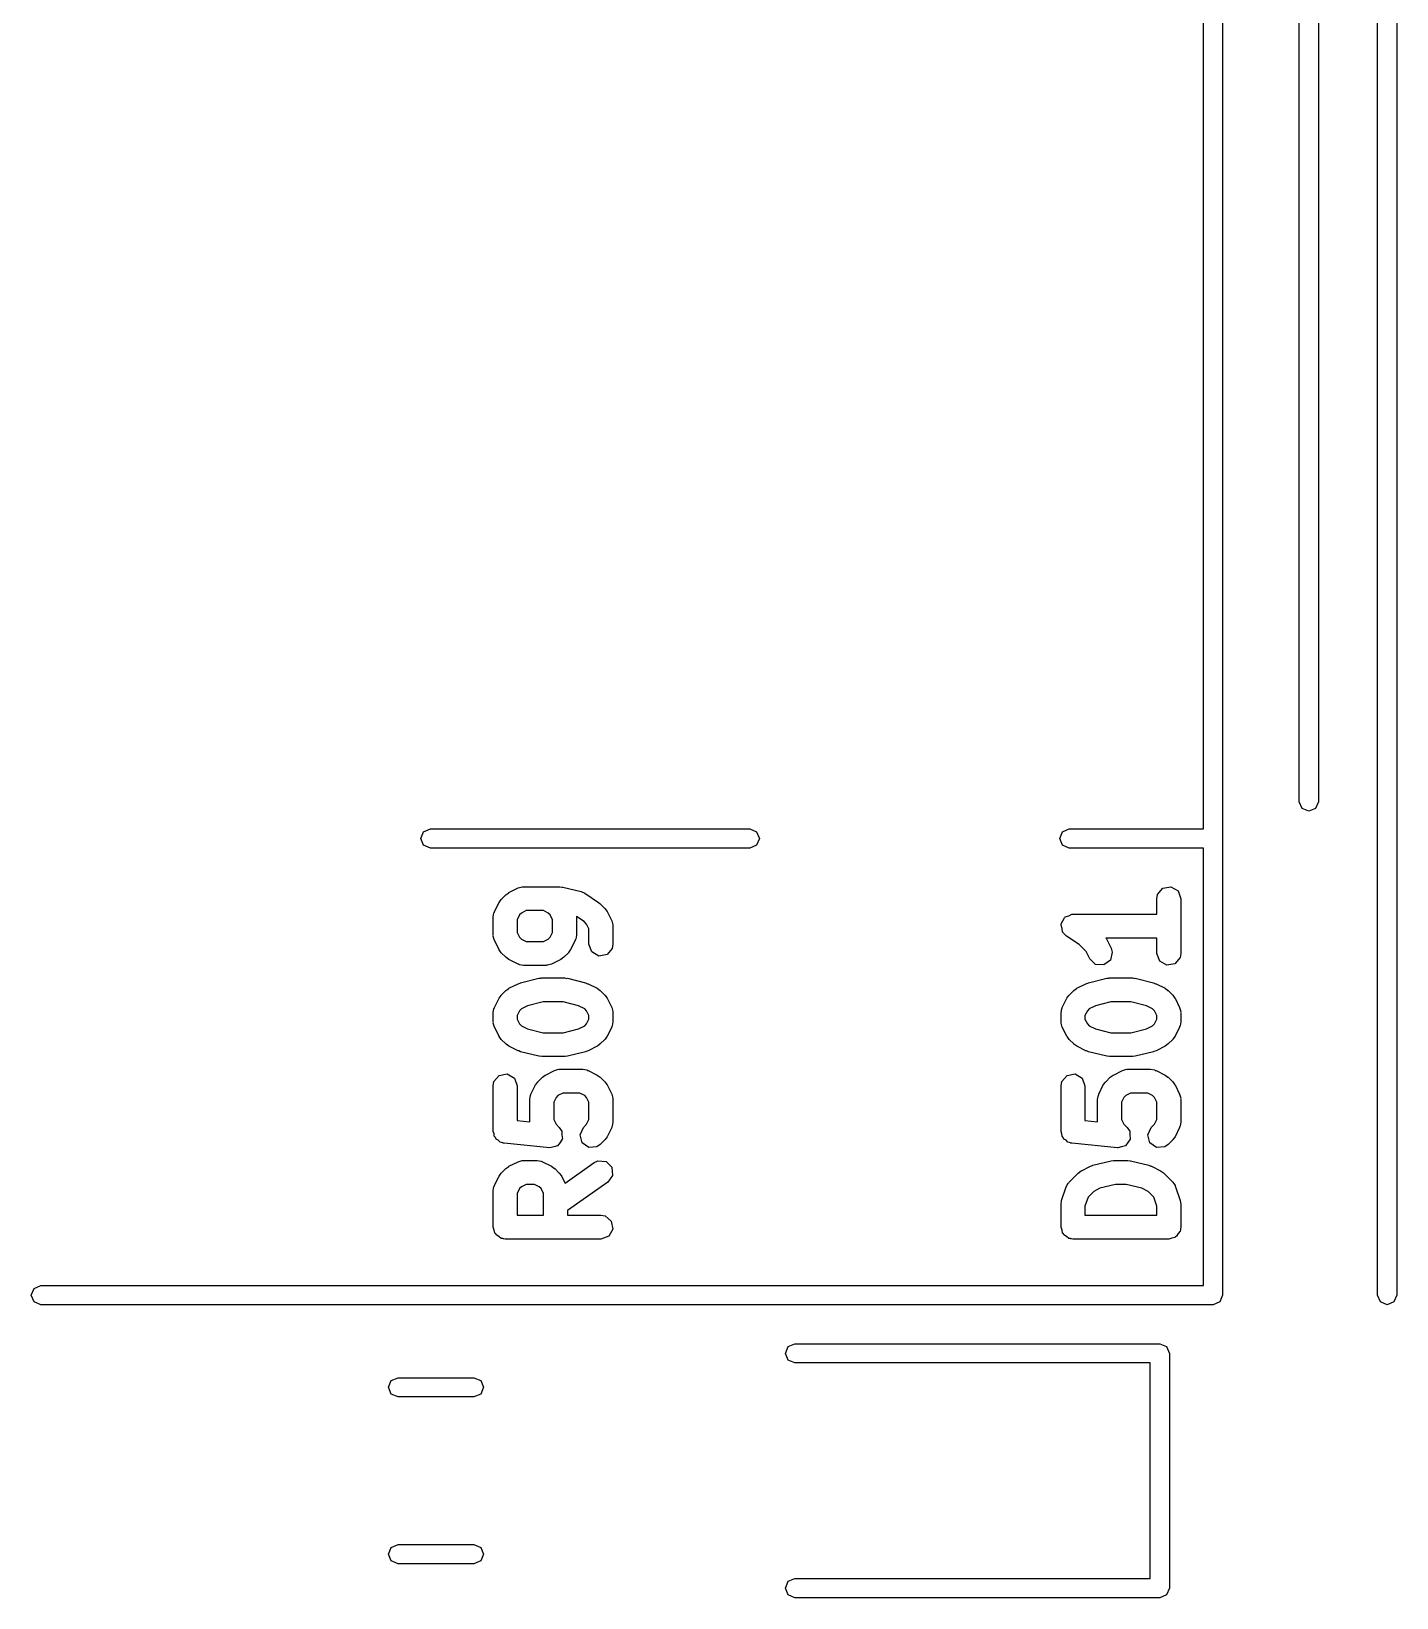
# Model space of a CAD drawing. Extents: x 59.1 to 151.1, y -119.5 to -80.2.
# Drawn here: x 142.5 to 151.05, y -99.86 to -90.04 of the extents above; entities that cross this region are included whole.
import ezdxf

# ---------------------------------------------------------------- set-up
doc = ezdxf.new("R2010")
doc.units = 0
doc.layers.add('BLACK', color=7, linetype='CONTINUOUS')

msp = doc.modelspace()

# ---------------------------------------------------------------- linework, layer by layer
at = {"layer": 'BLACK', "linetype": 'CONTINUOUS'}
for p, q in [((149.96, -82.84), (149.96, -97.96)), ((150.93, -97.96), (150.93, -82.84)), ((151.05, -82.84), (151.05, -97.96)), ((149.84, -95.04), (149.84, -85.76)), ((150.44, -94.87), (150.44, -85.93)), ((150.56, -85.93), (150.56, -94.87)), ((150.458, -94.9124), (150.44, -94.87)), ((150.5, -94.93), (150.458, -94.9124)), ((150.542, -94.9124), (150.5, -94.93)), ((150.56, -94.87), (150.542, -94.9124)), ((144.939, -95.1), (144.956, -95.0576)), ((144.956, -95.0576), (144.999, -95.04)), ((144.999, -95.04), (146.999, -95.04)), ((146.999, -95.04), (147.041, -95.0576)), ((147.041, -95.0576), (147.059, -95.1)), ((148.94, -95.1), (148.958, -95.0576)), ((148.958, -95.0576), (149, -95.04)), ((149, -95.04), (149.84, -95.04)), ((144.956, -95.1424), (144.939, -95.1)), ((144.999, -95.16), (144.956, -95.1424)), ((147.041, -95.1424), (146.999, -95.16)), ((147.059, -95.1), (147.041, -95.1424)), ((148.958, -95.1424), (148.94, -95.1)), ((149, -95.16), (148.958, -95.1424)), ((146.999, -95.16), (144.999, -95.16)), ((149.84, -95.16), (149, -95.16)), ((149.84, -97.9), (149.84, -95.16)), ((145.472, -95.4527), (145.49, -95.4398)), ((145.49, -95.4398), (145.491, -95.4386)), ((145.491, -95.4386), (145.548, -95.4101)), ((145.548, -95.4101), (145.573, -95.4026)), ((145.573, -95.4026), (145.577, -95.4037)), ((145.577, -95.4037), (145.582, -95.4021)), ((145.582, -95.4021), (145.81, -95.4021)), ((145.81, -95.4021), (145.825, -95.4047)), ((145.825, -95.4047), (145.828, -95.4044)), ((145.828, -95.4044), (145.943, -95.433)), ((145.943, -95.433), (145.966, -95.4432)), ((145.966, -95.4432), (145.966, -95.4433)), ((145.966, -95.4433), (146.052, -95.5005)), ((149.548, -95.4771), (149.553, -95.4515)), ((149.553, -95.4515), (149.586, -95.4122)), ((149.586, -95.4122), (149.636, -95.4033)), ((149.636, -95.4033), (149.681, -95.4289)), ((149.681, -95.4289), (149.698, -95.4771)), ((145.4, -95.5579), (145.429, -95.5007)), ((145.429, -95.5007), (145.442, -95.4827)), ((145.442, -95.4827), (145.443, -95.4813)), ((145.443, -95.4813), (145.472, -95.4527)), ((146.052, -95.5005), (146.06, -95.5083)), ((146.06, -95.5083), (146.063, -95.5098)), ((146.063, -95.5098), (146.092, -95.5384)), ((146.092, -95.5384), (146.105, -95.5568)), ((149.548, -95.5736), (149.548, -95.4771)), ((149.698, -95.4771), (149.698, -95.82)), ((145.392, -95.5914), (145.397, -95.5658)), ((145.392, -95.7057), (145.392, -95.5914)), ((145.397, -95.5658), (145.4, -95.5623)), ((145.4, -95.5623), (145.4, -95.5579)), ((145.558, -95.5787), (145.542, -95.6091)), ((145.542, -95.6091), (145.542, -95.688)), ((145.569, -95.5674), (145.558, -95.5787)), ((145.599, -95.5521), (145.569, -95.5674)), ((145.707, -95.5521), (145.599, -95.5521)), ((145.737, -95.5674), (145.707, -95.5521)), ((145.749, -95.5787), (145.737, -95.5674)), ((145.764, -95.6091), (145.749, -95.5787)), ((145.764, -95.688), (145.764, -95.6091)), ((145.963, -95.6211), (145.913, -95.5878)), ((145.913, -95.5878), (145.914, -95.5914)), ((145.914, -95.5914), (145.914, -95.7057)), ((145.977, -95.6359), (145.963, -95.6211)), ((145.992, -95.6663), (145.977, -95.6359)), ((146.105, -95.5568), (146.106, -95.5579)), ((146.106, -95.5579), (146.135, -95.615)), ((146.135, -95.615), (146.142, -95.64)), ((146.142, -95.64), (146.141, -95.6444)), ((146.141, -95.6444), (146.142, -95.6486)), ((148.949, -95.6437), (148.95, -95.6398)), ((148.955, -95.6646), (148.949, -95.6437)), ((148.95, -95.6355), (148.96, -95.6167)), ((148.95, -95.6398), (148.95, -95.6355)), ((148.96, -95.6167), (148.969, -95.5968)), ((148.969, -95.5968), (148.973, -95.5949)), ((148.973, -95.5949), (148.975, -95.5911)), ((148.975, -95.5911), (148.996, -95.5837)), ((148.996, -95.5837), (149.015, -95.574)), ((149.015, -95.574), (149.019, -95.575)), ((149.019, -95.575), (149.023, -95.5736)), ((149.023, -95.5736), (149.548, -95.5736)), ((145.394, -95.7099), (145.392, -95.7057)), ((145.393, -95.7143), (145.394, -95.7099)), ((145.4, -95.7393), (145.393, -95.7143)), ((145.429, -95.7964), (145.4, -95.7393)), ((145.542, -95.688), (145.558, -95.7184)), ((145.558, -95.7184), (145.569, -95.7298)), ((145.569, -95.7298), (145.599, -95.745)), ((145.599, -95.745), (145.707, -95.745)), ((145.707, -95.745), (145.737, -95.7298)), ((145.737, -95.7298), (145.749, -95.7184)), ((145.749, -95.7184), (145.764, -95.688)), ((145.906, -95.7393), (145.877, -95.7964)), ((145.909, -95.7314), (145.906, -95.7348)), ((145.906, -95.7348), (145.906, -95.7393)), ((145.914, -95.7057), (145.909, -95.7314)), ((145.992, -95.7629), (145.992, -95.6663)), ((146.142, -95.6486), (146.142, -95.7629)), ((148.958, -95.6861), (148.955, -95.6646)), ((148.962, -95.6888), (148.958, -95.6861)), ((148.963, -95.693), (148.962, -95.6888)), ((148.982, -95.711), (148.963, -95.693)), ((149.061, -95.764), (148.982, -95.711)), ((149.548, -95.7236), (149.229, -95.7236)), ((149.229, -95.7236), (149.232, -95.7282)), ((149.232, -95.7282), (149.233, -95.7293)), ((149.233, -95.7293), (149.262, -95.7865)), ((149.548, -95.82), (149.548, -95.7236)), ((145.43, -95.7975), (145.429, -95.7964)), ((145.443, -95.8159), (145.43, -95.7975)), ((145.472, -95.8445), (145.443, -95.8159)), ((145.473, -95.8452), (145.472, -95.8445)), ((145.835, -95.8445), (145.816, -95.8573)), ((145.863, -95.8159), (145.835, -95.8445)), ((145.864, -95.8144), (145.863, -95.8159)), ((145.877, -95.7964), (145.864, -95.8144)), ((146.01, -95.8111), (145.992, -95.7629)), ((146.054, -95.8367), (146.01, -95.8111)), ((146.105, -95.8278), (146.054, -95.8367)), ((146.138, -95.7885), (146.105, -95.8278)), ((146.142, -95.7629), (146.138, -95.7885)), ((149.105, -95.8073), (149.061, -95.764)), ((149.128, -95.8535), (149.105, -95.8073)), ((149.269, -95.8114), (149.257, -95.8613)), ((149.262, -95.7865), (149.269, -95.8114)), ((149.566, -95.8682), (149.548, -95.82)), ((149.698, -95.82), (149.694, -95.8457)), ((145.491, -95.8585), (145.473, -95.8452)), ((145.548, -95.8871), (145.491, -95.8585)), ((145.553, -95.8876), (145.548, -95.8871)), ((145.556, -95.8905), (145.553, -95.8876)), ((145.582, -95.895), (145.556, -95.8905)), ((145.725, -95.895), (145.582, -95.895)), ((145.729, -95.8935), (145.725, -95.895)), ((145.733, -95.8945), (145.729, -95.8935)), ((145.758, -95.8871), (145.733, -95.8945)), ((145.815, -95.8585), (145.758, -95.8871)), ((145.816, -95.8573), (145.815, -95.8585)), ((149.165, -95.8888), (149.128, -95.8535)), ((149.216, -95.8919), (149.165, -95.8888)), ((149.257, -95.8613), (149.216, -95.8919)), ((149.61, -95.8939), (149.566, -95.8682)), ((149.661, -95.885), (149.61, -95.8939)), ((149.694, -95.8457), (149.661, -95.885)), ((145.472, -96.0527), (145.49, -96.0398)), ((145.49, -96.0398), (145.491, -96.0386)), ((145.491, -96.0386), (145.548, -96.0101)), ((145.548, -96.0101), (145.561, -96.0064)), ((145.561, -96.0064), (145.564, -96.0044)), ((145.564, -96.0044), (145.678, -95.9758)), ((145.678, -95.9758), (145.693, -95.9748)), ((145.693, -95.9748), (145.696, -95.9736)), ((145.696, -95.9736), (145.839, -95.9736)), ((145.839, -95.9736), (145.854, -95.9762)), ((145.854, -95.9762), (145.857, -95.9758)), ((145.857, -95.9758), (145.971, -96.0044)), ((145.971, -96.0044), (145.983, -96.0097)), ((145.983, -96.0097), (145.987, -96.0101)), ((145.987, -96.0101), (146.044, -96.0386)), ((146.044, -96.0386), (146.062, -96.052)), ((149.028, -96.0527), (149.046, -96.0398)), ((149.046, -96.0398), (149.047, -96.0386)), ((149.047, -96.0386), (149.104, -96.0101)), ((149.104, -96.0101), (149.117, -96.0064)), ((149.117, -96.0064), (149.12, -96.0044)), ((149.12, -96.0044), (149.234, -95.9758)), ((149.234, -95.9758), (149.249, -95.9748)), ((149.249, -95.9748), (149.252, -95.9736)), ((149.252, -95.9736), (149.395, -95.9736)), ((149.395, -95.9736), (149.41, -95.9762)), ((149.41, -95.9762), (149.413, -95.9758)), ((149.413, -95.9758), (149.527, -96.0044)), ((149.527, -96.0044), (149.539, -96.0097)), ((149.539, -96.0097), (149.543, -96.0101)), ((149.543, -96.0101), (149.6, -96.0386)), ((149.6, -96.0386), (149.618, -96.052)), ((145.4, -96.1579), (145.429, -96.1007)), ((145.429, -96.1007), (145.442, -96.0827)), ((145.442, -96.0827), (145.443, -96.0813)), ((145.443, -96.0813), (145.472, -96.0527)), ((145.705, -96.1236), (145.608, -96.1479)), ((145.83, -96.1236), (145.705, -96.1236)), ((145.927, -96.1479), (145.83, -96.1236)), ((146.062, -96.052), (146.063, -96.0527)), ((146.063, -96.0527), (146.092, -96.0813)), ((146.092, -96.0813), (146.105, -96.0996)), ((146.105, -96.0996), (146.106, -96.1007)), ((146.106, -96.1007), (146.135, -96.1579)), ((148.956, -96.1579), (148.985, -96.1007)), ((148.985, -96.1007), (148.998, -96.0827)), ((148.998, -96.0827), (148.999, -96.0813)), ((148.999, -96.0813), (149.028, -96.0527)), ((149.261, -96.1236), (149.164, -96.1479)), ((149.386, -96.1236), (149.261, -96.1236)), ((149.483, -96.1479), (149.386, -96.1236)), ((149.618, -96.052), (149.619, -96.0527)), ((149.619, -96.0527), (149.648, -96.0813)), ((149.648, -96.0813), (149.661, -96.0996)), ((149.661, -96.0996), (149.662, -96.1007)), ((149.662, -96.1007), (149.691, -96.1579)), ((145.392, -96.1914), (145.397, -96.1658)), ((145.392, -96.2486), (145.392, -96.1914)), ((145.397, -96.1658), (145.4, -96.1623)), ((145.4, -96.1623), (145.4, -96.1579)), ((145.558, -96.1787), (145.542, -96.2091)), ((145.542, -96.2091), (145.542, -96.2309)), ((145.542, -96.2309), (145.558, -96.2613)), ((145.569, -96.1674), (145.558, -96.1787)), ((145.608, -96.1479), (145.569, -96.1674)), ((145.966, -96.1674), (145.927, -96.1479)), ((145.977, -96.1787), (145.966, -96.1674)), ((145.992, -96.2091), (145.977, -96.1787)), ((145.977, -96.2613), (145.992, -96.2309)), ((145.992, -96.2309), (145.992, -96.2091)), ((146.135, -96.1579), (146.142, -96.1829)), ((146.142, -96.1829), (146.141, -96.1872)), ((146.141, -96.1872), (146.142, -96.1914)), ((146.142, -96.1914), (146.142, -96.2486)), ((148.948, -96.1914), (148.953, -96.1658)), ((148.948, -96.2486), (148.948, -96.1914)), ((148.953, -96.1658), (148.956, -96.1623)), ((148.956, -96.1623), (148.956, -96.1579)), ((149.114, -96.1787), (149.098, -96.2091)), ((149.098, -96.2091), (149.098, -96.2309)), ((149.098, -96.2309), (149.114, -96.2613)), ((149.125, -96.1674), (149.114, -96.1787)), ((149.164, -96.1479), (149.125, -96.1674)), ((149.522, -96.1674), (149.483, -96.1479)), ((149.533, -96.1787), (149.522, -96.1674)), ((149.548, -96.2091), (149.533, -96.1787)), ((149.533, -96.2613), (149.548, -96.2309)), ((149.548, -96.2309), (149.548, -96.2091)), ((149.691, -96.1579), (149.698, -96.1829)), ((149.698, -96.1829), (149.697, -96.1872)), ((149.697, -96.1872), (149.698, -96.1914)), ((149.698, -96.1914), (149.698, -96.2486)), ((145.394, -96.2528), (145.392, -96.2486)), ((145.393, -96.2571), (145.394, -96.2528)), ((145.4, -96.2821), (145.393, -96.2571)), ((145.429, -96.3393), (145.4, -96.2821)), ((145.558, -96.2613), (145.569, -96.2726)), ((145.569, -96.2726), (145.608, -96.2921)), ((145.608, -96.2921), (145.705, -96.3164)), ((145.705, -96.3164), (145.83, -96.3164)), ((145.83, -96.3164), (145.927, -96.2921)), ((145.927, -96.2921), (145.966, -96.2726)), ((145.966, -96.2726), (145.977, -96.2613)), ((146.135, -96.2821), (146.106, -96.3393)), ((146.138, -96.2742), (146.135, -96.2777)), ((146.135, -96.2777), (146.135, -96.2821)), ((146.142, -96.2486), (146.138, -96.2742)), ((148.95, -96.2528), (148.948, -96.2486)), ((148.949, -96.2571), (148.95, -96.2528)), ((148.956, -96.2821), (148.949, -96.2571)), ((148.985, -96.3393), (148.956, -96.2821)), ((149.114, -96.2613), (149.125, -96.2726)), ((149.125, -96.2726), (149.164, -96.2921)), ((149.164, -96.2921), (149.261, -96.3164)), ((149.261, -96.3164), (149.386, -96.3164)), ((149.386, -96.3164), (149.483, -96.2921)), ((149.483, -96.2921), (149.522, -96.2726)), ((149.522, -96.2726), (149.533, -96.2613)), ((149.691, -96.2821), (149.662, -96.3393)), ((149.694, -96.2742), (149.691, -96.2777)), ((149.691, -96.2777), (149.691, -96.2821)), ((149.698, -96.2486), (149.694, -96.2742)), ((145.43, -96.3404), (145.429, -96.3393)), ((145.443, -96.3587), (145.43, -96.3404)), ((145.472, -96.3873), (145.443, -96.3587)), ((145.473, -96.388), (145.472, -96.3873)), ((145.491, -96.4014), (145.473, -96.388)), ((145.548, -96.4299), (145.491, -96.4014)), ((145.552, -96.4303), (145.548, -96.4299)), ((145.564, -96.4356), (145.552, -96.4303)), ((145.987, -96.4299), (145.974, -96.4336)), ((146.044, -96.4014), (145.987, -96.4299)), ((146.045, -96.4002), (146.044, -96.4014)), ((146.063, -96.3873), (146.045, -96.4002)), ((146.092, -96.3587), (146.063, -96.3873)), ((146.093, -96.3573), (146.092, -96.3587)), ((146.106, -96.3393), (146.093, -96.3573)), ((148.986, -96.3404), (148.985, -96.3393)), ((148.999, -96.3587), (148.986, -96.3404)), ((149.028, -96.3873), (148.999, -96.3587)), ((149.029, -96.388), (149.028, -96.3873)), ((149.047, -96.4014), (149.029, -96.388)), ((149.104, -96.4299), (149.047, -96.4014)), ((149.108, -96.4303), (149.104, -96.4299)), ((149.12, -96.4356), (149.108, -96.4303)), ((149.543, -96.4299), (149.53, -96.4336)), ((149.6, -96.4014), (149.543, -96.4299)), ((149.601, -96.4002), (149.6, -96.4014)), ((149.619, -96.3873), (149.601, -96.4002)), ((149.648, -96.3587), (149.619, -96.3873)), ((149.649, -96.3573), (149.648, -96.3587)), ((149.662, -96.3393), (149.649, -96.3573)), ((145.678, -96.4642), (145.564, -96.4356)), ((145.681, -96.4638), (145.678, -96.4642)), ((145.696, -96.4664), (145.681, -96.4638)), ((145.839, -96.4664), (145.696, -96.4664)), ((145.842, -96.4652), (145.839, -96.4664)), ((145.857, -96.4642), (145.842, -96.4652)), ((145.971, -96.4356), (145.857, -96.4642)), ((145.974, -96.4336), (145.971, -96.4356)), ((149.234, -96.4642), (149.12, -96.4356)), ((149.237, -96.4638), (149.234, -96.4642)), ((149.252, -96.4664), (149.237, -96.4638)), ((149.395, -96.4664), (149.252, -96.4664)), ((149.398, -96.4652), (149.395, -96.4664)), ((149.413, -96.4642), (149.398, -96.4652)), ((149.527, -96.4356), (149.413, -96.4642)), ((149.53, -96.4336), (149.527, -96.4356)), ((145.392, -96.6486), (145.397, -96.6229)), ((145.397, -96.6229), (145.43, -96.5836)), ((145.43, -96.5836), (145.48, -96.5747)), ((145.48, -96.5747), (145.525, -96.6004)), ((145.525, -96.6004), (145.542, -96.6486)), ((145.657, -96.6436), (145.671, -96.6256)), ((145.671, -96.6256), (145.672, -96.6241)), ((145.672, -96.6241), (145.7, -96.5955)), ((145.7, -96.5955), (145.718, -96.5827)), ((145.718, -96.5827), (145.72, -96.5815)), ((145.72, -96.5815), (145.777, -96.5529)), ((145.777, -96.5529), (145.802, -96.5455)), ((145.802, -96.5455), (145.806, -96.5465)), ((145.806, -96.5465), (145.81, -96.545)), ((145.81, -96.545), (145.953, -96.545)), ((145.953, -96.545), (145.979, -96.5495)), ((145.979, -96.5495), (145.982, -96.5524)), ((145.982, -96.5524), (145.987, -96.5529)), ((145.987, -96.5529), (146.044, -96.5815)), ((146.044, -96.5815), (146.062, -96.5948)), ((146.062, -96.5948), (146.063, -96.5955)), ((146.063, -96.5955), (146.092, -96.6241)), ((146.092, -96.6241), (146.105, -96.6425)), ((148.948, -96.6486), (148.953, -96.6229)), ((148.953, -96.6229), (148.986, -96.5836)), ((148.986, -96.5836), (149.036, -96.5747)), ((149.036, -96.5747), (149.081, -96.6004)), ((149.081, -96.6004), (149.098, -96.6486)), ((149.213, -96.6436), (149.227, -96.6256)), ((149.227, -96.6256), (149.228, -96.6241)), ((149.228, -96.6241), (149.256, -96.5955)), ((149.256, -96.5955), (149.274, -96.5827)), ((149.274, -96.5827), (149.276, -96.5815)), ((149.276, -96.5815), (149.333, -96.5529)), ((149.333, -96.5529), (149.358, -96.5455)), ((149.358, -96.5455), (149.362, -96.5465)), ((149.362, -96.5465), (149.366, -96.545)), ((149.366, -96.545), (149.509, -96.545)), ((149.509, -96.545), (149.535, -96.5495)), ((149.535, -96.5495), (149.538, -96.5524)), ((149.538, -96.5524), (149.543, -96.5529)), ((149.543, -96.5529), (149.6, -96.5815)), ((149.6, -96.5815), (149.618, -96.5948)), ((149.618, -96.5948), (149.619, -96.5955)), ((149.619, -96.5955), (149.648, -96.6241)), ((149.648, -96.6241), (149.661, -96.6425)), ((145.392, -96.9343), (145.392, -96.6486)), ((145.542, -96.6486), (145.542, -96.8664)), ((145.621, -96.7343), (145.626, -96.7086)), ((145.626, -96.7086), (145.628, -96.7052)), ((145.628, -96.7052), (145.629, -96.7007)), ((145.629, -96.7007), (145.657, -96.6436)), ((145.786, -96.7216), (145.771, -96.752)), ((145.798, -96.7102), (145.786, -96.7216)), ((145.828, -96.695), (145.798, -96.7102)), ((145.935, -96.695), (145.828, -96.695)), ((145.966, -96.7102), (145.935, -96.695)), ((145.977, -96.7216), (145.966, -96.7102)), ((145.992, -96.752), (145.977, -96.7216)), ((146.105, -96.6425), (146.106, -96.6436)), ((146.106, -96.6436), (146.135, -96.7007)), ((146.135, -96.7007), (146.142, -96.7257)), ((146.142, -96.7257), (146.141, -96.7301)), ((148.948, -96.9343), (148.948, -96.6486)), ((149.098, -96.6486), (149.098, -96.8664)), ((149.177, -96.7343), (149.182, -96.7086)), ((149.182, -96.7086), (149.184, -96.7052)), ((149.184, -96.7052), (149.185, -96.7007)), ((149.185, -96.7007), (149.213, -96.6436)), ((149.342, -96.7216), (149.327, -96.752)), ((149.354, -96.7102), (149.342, -96.7216)), ((149.384, -96.695), (149.354, -96.7102)), ((149.491, -96.695), (149.384, -96.695)), ((149.522, -96.7102), (149.491, -96.695)), ((149.533, -96.7216), (149.522, -96.7102)), ((149.548, -96.752), (149.533, -96.7216)), ((149.661, -96.6425), (149.662, -96.6436)), ((149.662, -96.6436), (149.691, -96.7007)), ((149.691, -96.7007), (149.698, -96.7257)), ((149.698, -96.7257), (149.697, -96.7301)), ((145.621, -96.8743), (145.621, -96.7343)), ((145.771, -96.752), (145.771, -96.8594)), ((145.992, -96.8594), (145.992, -96.752)), ((146.141, -96.7301), (146.142, -96.7343)), ((146.142, -96.7343), (146.142, -96.8771)), ((149.177, -96.8743), (149.177, -96.7343)), ((149.327, -96.752), (149.327, -96.8594)), ((149.548, -96.8594), (149.548, -96.752)), ((149.697, -96.7301), (149.698, -96.7343)), ((149.698, -96.7343), (149.698, -96.8771)), ((145.542, -96.8664), (145.621, -96.8743)), ((145.771, -96.8594), (145.786, -96.8899)), ((145.786, -96.8899), (145.806, -96.9098)), ((145.806, -96.9098), (145.821, -96.9312)), ((145.936, -96.9563), (145.957, -96.9098)), ((145.957, -96.9098), (145.977, -96.8899)), ((145.977, -96.8899), (145.992, -96.8594)), ((146.135, -96.9107), (146.106, -96.9678)), ((146.138, -96.9028), (146.135, -96.9062)), ((146.135, -96.9062), (146.135, -96.9107)), ((146.142, -96.8771), (146.138, -96.9028)), ((149.098, -96.8664), (149.177, -96.8743)), ((149.327, -96.8594), (149.342, -96.8899)), ((149.342, -96.8899), (149.362, -96.9098)), ((149.362, -96.9098), (149.377, -96.9312)), ((149.492, -96.9563), (149.513, -96.9098)), ((149.513, -96.9098), (149.533, -96.8899)), ((149.533, -96.8899), (149.548, -96.8594)), ((149.691, -96.9107), (149.662, -96.9678)), ((149.694, -96.9028), (149.691, -96.9062)), ((149.691, -96.9062), (149.691, -96.9107)), ((149.698, -96.8771), (149.694, -96.9028)), ((145.398, -96.9493), (145.392, -96.9343)), ((145.399, -96.9651), (145.398, -96.9493)), ((145.406, -96.9726), (145.399, -96.9651)), ((145.41, -96.9825), (145.406, -96.9726)), ((145.424, -96.9905), (145.41, -96.9825)), ((145.435, -97.0019), (145.424, -96.9905)), ((145.452, -97.0066), (145.435, -97.0019)), ((145.454, -97.0081), (145.452, -97.0066)), ((145.456, -97.0078), (145.454, -97.0081)), ((145.46, -97.0089), (145.456, -97.0078)), ((145.746, -97.0375), (145.46, -97.0089)), ((145.811, -97.0036), (145.796, -97.0243)), ((145.825, -96.9832), (145.811, -97.0036)), ((145.821, -96.9312), (145.821, -96.9317)), ((145.821, -96.9317), (145.822, -96.932)), ((145.822, -96.932), (145.823, -96.9571)), ((145.823, -96.9571), (145.826, -96.9823)), ((145.826, -96.9823), (145.825, -96.9827)), ((145.825, -96.9827), (145.825, -96.9832)), ((145.949, -97.0059), (145.936, -96.9563)), ((145.991, -97.0353), (145.949, -97.0059)), ((146.063, -97.0159), (146.042, -97.0308)), ((146.092, -96.9873), (146.063, -97.0159)), ((146.093, -96.9858), (146.092, -96.9873)), ((146.106, -96.9678), (146.093, -96.9858)), ((148.954, -96.9493), (148.948, -96.9343)), ((148.955, -96.9651), (148.954, -96.9493)), ((148.962, -96.9726), (148.955, -96.9651)), ((148.966, -96.9825), (148.962, -96.9726)), ((148.98, -96.9905), (148.966, -96.9825)), ((148.991, -97.0019), (148.98, -96.9905)), ((149.008, -97.0066), (148.991, -97.0019)), ((149.01, -97.0081), (149.008, -97.0066)), ((149.012, -97.0078), (149.01, -97.0081)), ((149.016, -97.0089), (149.012, -97.0078)), ((149.302, -97.0375), (149.016, -97.0089)), ((149.367, -97.0036), (149.352, -97.0243)), ((149.381, -96.9832), (149.367, -97.0036)), ((149.377, -96.9312), (149.377, -96.9317)), ((149.377, -96.9317), (149.378, -96.932)), ((149.378, -96.932), (149.379, -96.9571)), ((149.379, -96.9571), (149.382, -96.9823)), ((149.382, -96.9823), (149.381, -96.9827)), ((149.381, -96.9827), (149.381, -96.9832)), ((149.505, -97.0059), (149.492, -96.9563)), ((149.547, -97.0353), (149.505, -97.0059)), ((149.619, -97.0159), (149.598, -97.0308)), ((149.648, -96.9873), (149.619, -97.0159)), ((149.649, -96.9858), (149.648, -96.9873)), ((149.662, -96.9678), (149.649, -96.9858)), ((145.548, -97.1243), (145.573, -97.1169)), ((145.573, -97.1169), (145.577, -97.118)), ((145.577, -97.118), (145.582, -97.1164)), ((145.582, -97.1164), (145.667, -97.1164)), ((145.667, -97.1164), (145.693, -97.121)), ((145.747, -97.0376), (145.746, -97.0374)), ((145.746, -97.0374), (145.746, -97.0375)), ((145.771, -97.031), (145.747, -97.0376)), ((145.795, -97.0248), (145.771, -97.031)), ((145.796, -97.0244), (145.795, -97.0248)), ((145.796, -97.0243), (145.796, -97.0244)), ((146.042, -97.0308), (145.991, -97.0353)), ((146.024, -97.13), (146.048, -97.119)), ((146.048, -97.119), (146.099, -97.1235)), ((149.148, -97.1472), (149.262, -97.1187)), ((149.262, -97.1187), (149.277, -97.1176)), ((149.277, -97.1176), (149.281, -97.1164)), ((149.281, -97.1164), (149.366, -97.1164)), ((149.303, -97.0376), (149.302, -97.0374)), ((149.302, -97.0374), (149.302, -97.0375)), ((149.327, -97.031), (149.303, -97.0376)), ((149.351, -97.0248), (149.327, -97.031)), ((149.352, -97.0244), (149.351, -97.0248)), ((149.352, -97.0243), (149.352, -97.0244)), ((149.366, -97.1164), (149.381, -97.119)), ((149.381, -97.119), (149.384, -97.1187)), ((149.384, -97.1187), (149.499, -97.1472)), ((149.598, -97.0308), (149.547, -97.0353)), ((145.4, -97.2722), (145.429, -97.215)), ((145.429, -97.215), (145.442, -97.197)), ((145.442, -97.197), (145.443, -97.1955)), ((145.443, -97.1955), (145.472, -97.167)), ((145.472, -97.167), (145.49, -97.1541)), ((145.49, -97.1541), (145.491, -97.1529)), ((145.491, -97.1529), (145.548, -97.1243)), ((145.693, -97.121), (145.697, -97.1238)), ((145.697, -97.1238), (145.701, -97.1243)), ((145.701, -97.1243), (145.758, -97.1529)), ((145.758, -97.1529), (145.776, -97.1663)), ((145.776, -97.1663), (145.778, -97.167)), ((145.778, -97.167), (145.806, -97.1955)), ((145.806, -97.1955), (145.819, -97.2139)), ((145.819, -97.2139), (145.82, -97.215)), ((145.82, -97.215), (145.842, -97.2579)), ((145.842, -97.2579), (146.024, -97.13)), ((146.099, -97.1235), (146.135, -97.1597)), ((146.14, -97.2108), (146.11, -97.2529)), ((146.135, -97.1597), (146.14, -97.2108)), ((148.999, -97.2527), (149.056, -97.1955)), ((149.056, -97.1955), (149.074, -97.1827)), ((149.074, -97.1827), (149.076, -97.1815)), ((149.076, -97.1815), (149.133, -97.1529)), ((149.133, -97.1529), (149.145, -97.1492)), ((149.145, -97.1492), (149.148, -97.1472)), ((149.499, -97.1472), (149.511, -97.1525)), ((149.511, -97.1525), (149.514, -97.1529)), ((149.514, -97.1529), (149.571, -97.1815)), ((149.571, -97.1815), (149.589, -97.1948)), ((149.589, -97.1948), (149.591, -97.1955)), ((149.591, -97.1955), (149.648, -97.2527)), ((145.392, -97.3057), (145.397, -97.2801)), ((145.392, -97.5343), (145.392, -97.3057)), ((145.397, -97.2801), (145.4, -97.2766)), ((145.4, -97.2766), (145.4, -97.2722)), ((145.558, -97.293), (145.542, -97.3234)), ((145.569, -97.2816), (145.558, -97.293)), ((145.599, -97.2664), (145.569, -97.2816)), ((145.65, -97.2664), (145.599, -97.2664)), ((145.68, -97.2816), (145.65, -97.2664)), ((145.692, -97.293), (145.68, -97.2816)), ((145.707, -97.3234), (145.692, -97.293)), ((146.11, -97.2529), (145.857, -97.4305)), ((148.952, -97.3677), (148.981, -97.282)), ((148.981, -97.282), (148.993, -97.2591)), ((148.993, -97.2591), (148.997, -97.2567)), ((148.997, -97.2567), (148.999, -97.2527)), ((149.154, -97.3102), (149.118, -97.3462)), ((149.192, -97.2908), (149.154, -97.3102)), ((149.29, -97.2664), (149.192, -97.2908)), ((149.357, -97.2664), (149.29, -97.2664)), ((149.454, -97.2908), (149.357, -97.2664)), ((149.493, -97.3102), (149.454, -97.2908)), ((149.529, -97.3462), (149.493, -97.3102)), ((149.648, -97.2527), (149.663, -97.274)), ((149.663, -97.274), (149.663, -97.2785)), ((149.663, -97.2785), (149.666, -97.282)), ((149.666, -97.282), (149.695, -97.3677)), ((145.542, -97.3234), (145.542, -97.4593)), ((145.707, -97.4593), (145.707, -97.3234)), ((148.948, -97.3914), (148.952, -97.3693)), ((148.948, -97.5343), (148.948, -97.3914)), ((148.952, -97.3693), (148.952, -97.3677)), ((149.118, -97.3462), (149.098, -97.4036)), ((149.098, -97.4036), (149.098, -97.4593)), ((149.548, -97.4036), (149.529, -97.3462)), ((149.548, -97.4593), (149.548, -97.4036)), ((149.695, -97.3677), (149.698, -97.3899)), ((149.698, -97.3899), (149.698, -97.3914)), ((149.698, -97.3914), (149.698, -97.5343)), ((145.542, -97.4593), (145.707, -97.4593)), ((145.857, -97.4305), (145.857, -97.4593)), ((145.857, -97.4593), (146.067, -97.4593)), ((146.067, -97.4593), (146.093, -97.4638)), ((146.093, -97.4638), (146.132, -97.4968)), ((146.132, -97.4968), (146.141, -97.5473)), ((149.098, -97.4593), (149.548, -97.4593)), ((145.399, -97.5526), (145.392, -97.5343)), ((145.402, -97.5718), (145.399, -97.5526)), ((145.408, -97.5761), (145.402, -97.5718)), ((145.41, -97.5825), (145.408, -97.5761)), ((145.427, -97.5922), (145.41, -97.5825)), ((145.442, -97.6048), (145.427, -97.5922)), ((145.452, -97.6065), (145.442, -97.6048)), ((145.454, -97.6081), (145.452, -97.6065)), ((145.458, -97.6076), (145.454, -97.6081)), ((145.467, -97.6093), (145.458, -97.6076)), ((146.067, -97.6093), (145.467, -97.6093)), ((146.116, -97.5917), (146.067, -97.6093)), ((146.141, -97.5473), (146.116, -97.5917)), ((148.955, -97.5526), (148.948, -97.5343)), ((148.958, -97.5718), (148.955, -97.5526)), ((148.964, -97.5761), (148.958, -97.5718)), ((148.966, -97.5825), (148.964, -97.5761)), ((148.983, -97.5922), (148.966, -97.5825)), ((148.998, -97.6048), (148.983, -97.5922)), ((149.008, -97.6065), (148.998, -97.6048)), ((149.01, -97.6081), (149.008, -97.6065)), ((149.014, -97.6076), (149.01, -97.6081)), ((149.023, -97.6093), (149.014, -97.6076)), ((149.623, -97.6093), (149.023, -97.6093)), ((149.642, -97.6026), (149.623, -97.6093)), ((149.661, -97.5992), (149.642, -97.6026)), ((149.665, -97.5941), (149.661, -97.5992)), ((149.672, -97.5917), (149.665, -97.5941)), ((149.681, -97.5749), (149.672, -97.5917)), ((149.694, -97.5599), (149.681, -97.5749)), ((149.696, -97.5502), (149.694, -97.5599)), ((149.697, -97.5473), (149.696, -97.5502)), ((149.698, -97.5343), (149.697, -97.544)), ((149.697, -97.544), (149.697, -97.5473)), ((142.518, -97.9176), (142.56, -97.9)), ((142.56, -97.9), (149.84, -97.9)), ((142.5, -97.96), (142.518, -97.9176)), ((142.518, -98.0024), (142.5, -97.96)), ((142.56, -98.02), (142.518, -98.0024)), ((149.942, -98.0024), (149.9, -98.02)), ((149.96, -97.96), (149.942, -98.0024)), ((150.948, -98.0024), (150.93, -97.96)), ((150.99, -98.02), (150.948, -98.0024)), ((151.032, -98.0024), (150.99, -98.02)), ((151.05, -97.96), (151.032, -98.0024)), ((149.9, -98.02), (142.56, -98.02)), ((147.222, -98.325), (147.24, -98.2826)), ((147.24, -98.2826), (147.282, -98.265)), ((147.282, -98.265), (149.567, -98.265)), ((149.567, -98.265), (149.609, -98.2826)), ((149.609, -98.2826), (149.627, -98.325)), ((147.24, -98.3674), (147.222, -98.325)), ((147.282, -98.385), (147.24, -98.3674)), ((149.507, -98.385), (147.282, -98.385)), ((149.507, -99.735), (149.507, -98.385)), ((149.627, -98.325), (149.627, -99.795)), ((144.754, -98.4951), (144.797, -98.4775)), ((144.797, -98.4775), (145.271, -98.4775)), ((145.271, -98.4775), (145.314, -98.4951)), ((144.737, -98.5375), (144.754, -98.4951)), ((144.754, -98.5799), (144.737, -98.5375)), ((144.797, -98.5975), (144.754, -98.5799)), ((145.314, -98.5799), (145.271, -98.5975)), ((145.314, -98.4951), (145.331, -98.5375)), ((145.331, -98.5375), (145.314, -98.5799)), ((145.271, -98.5975), (144.797, -98.5975)), ((144.737, -99.5825), (144.754, -99.5401)), ((144.754, -99.5401), (144.797, -99.5225)), ((144.797, -99.5225), (145.271, -99.5225)), ((145.271, -99.5225), (145.314, -99.5401)), ((145.314, -99.5401), (145.331, -99.5825)), ((144.754, -99.6249), (144.737, -99.5825)), ((144.797, -99.6425), (144.754, -99.6249)), ((145.271, -99.6425), (144.797, -99.6425)), ((145.314, -99.6249), (145.271, -99.6425)), ((145.331, -99.5825), (145.314, -99.6249)), ((147.222, -99.795), (147.24, -99.7526)), ((147.24, -99.7526), (147.282, -99.735)), ((147.282, -99.735), (149.507, -99.735)), ((147.24, -99.8374), (147.222, -99.795)), ((147.282, -99.855), (147.24, -99.8374)), ((149.567, -99.855), (147.282, -99.855)), ((149.609, -99.8374), (149.567, -99.855)), ((149.627, -99.795), (149.609, -99.8374))]:
    msp.add_line(p, q, dxfattribs=at)

doc.saveas('drawing.dxf')
